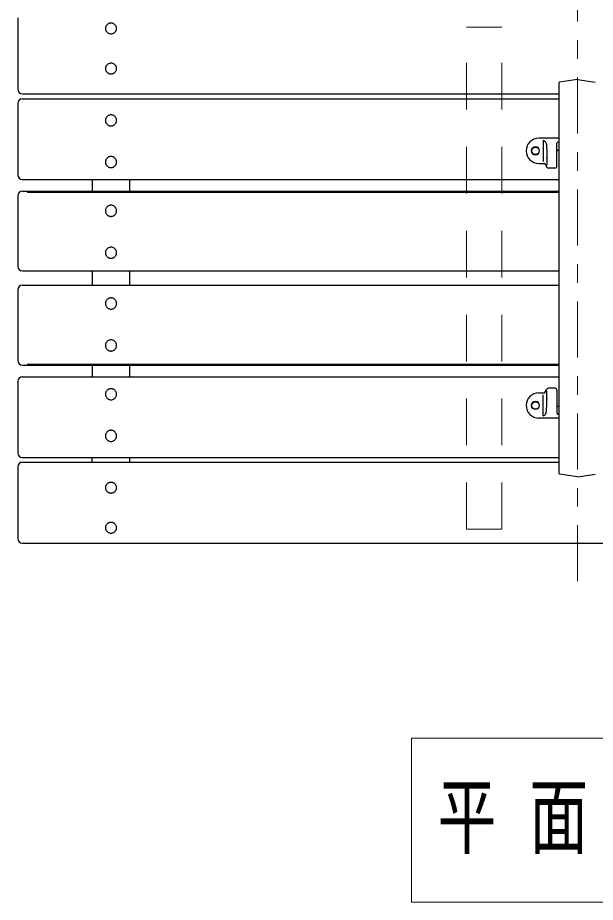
# Model space of a CAD drawing. Units: millimetres on the paper, scale 1:20. Extents: x -365 to 12, y -47 to 257.
# Drawn here: x -300.22 to -269.26, y 171.85 to 219.27 of the extents above; entities that cross this region are included whole.
import ezdxf

# ---------------------------------------------------------------- set-up
doc = ezdxf.new("R2010")
doc.units = ezdxf.units.MM
doc.linetypes.add('USER1', pattern=[4.5, 2.5, -2])
doc.linetypes.add('USER2', pattern=[6, 3, -1, 1, -1])
doc.layers.add('LY_1', color=7, linetype='Continuous', lineweight=25)
doc.styles.add('ＭＳ ゴシック', font='')
doc.styles.get('ＭＳ ゴシック').set_extended_font_data('MS Gothic')

msp = doc.modelspace()

# ---------------------------------------------------------------- linework, layer by layer
at = {"layer": 'LY_1', "linetype": 'USER2', "lineweight": 13}
msp.add_line((-270.217, 222.063), (-270.217, 188.563), dxfattribs=at)
at = {"layer": 'LY_1', "color": 4}
for p, q in [((-300.217, 219.274), (-300.217, 215.434)), ((-299.967, 215.184), (-271.217, 215.184)), ((-299.967, 214.932), (-271.217, 214.932)), ((-300.217, 214.682), (-300.217, 210.853)), ((-299.967, 210.603), (-271.217, 210.603)), ((-296.217, 210.603), (-296.217, 209.979)), ((-294.217, 210.603), (-294.217, 209.979)), ((-300.217, 209.729), (-300.217, 205.946)), ((-299.967, 209.979), (-271.217, 209.979)), ((-299.967, 205.696), (-271.217, 205.696)), ((-296.217, 205.696), (-296.217, 204.931)), ((-294.217, 205.696), (-294.217, 204.931)), ((-299.967, 204.931), (-271.217, 204.931)), ((-300.217, 204.681), (-300.217, 200.899)), ((-299.967, 200.649), (-271.217, 200.649)), ((-296.217, 200.649), (-296.217, 200.024)), ((-294.217, 200.649), (-294.217, 200.024)), ((-300.217, 199.774), (-300.217, 195.946)), ((-299.967, 200.024), (-271.217, 200.024)), ((-299.967, 195.696), (-271.217, 195.696)), ((-299.967, 195.443), (-271.217, 195.443)), ((-300.217, 195.193), (-300.217, 191.353)), ((-299.967, 191.103), (-210.467, 191.103))]:
    msp.add_line(p, q, dxfattribs=at)
at = {"layer": 'LY_1', "color": 4, "linetype": 'USER1', "lineweight": 13}
for p, q in [((-274.267, 218.774), (-276.167, 218.774)), ((-274.267, 191.853), (-276.167, 191.853))]:
    msp.add_line(p, q, dxfattribs=at)
at = {"layer": 'LY_1', "linetype": 'USER1', "lineweight": 13}
for p, q in [((-276.167, 191.853), (-276.167, 218.774)), ((-274.267, 191.853), (-274.267, 218.774))]:
    msp.add_line(p, q, dxfattribs=at)
at = {"layer": 'LY_1'}
for p, q in [((-271.217, 215.77), (-271.217, 194.856)), ((-270.217, 215.963), (-271.175, 215.82)), ((-270.217, 215.963), (-269.26, 215.82)), ((-271.217, 212.813), (-272.292, 212.813)), ((-272.049, 212.702), (-272.049, 211.565)), ((-271.313, 211.313), (-271.313, 212.556)), ((-271.217, 212.606), (-271.263, 212.606)), ((-271.263, 212.17), (-271.217, 212.17)), ((-271.853, 211.788), (-271.853, 211.371)), ((-272.292, 211.463), (-271.978, 211.463)), ((-271.956, 211.45), (-271.859, 211.267)), ((-271.413, 211.213), (-271.77, 211.213)), ((-299.717, 209.921), (-271.217, 209.921)), ((-299.717, 200.706), (-271.217, 200.706)), ((-272.292, 199.163), (-271.978, 199.163)), ((-271.956, 199.177), (-271.859, 199.36)), ((-271.853, 198.838), (-271.853, 199.255)), ((-271.413, 199.413), (-271.77, 199.413)), ((-271.313, 199.313), (-271.313, 198.071)), ((-272.049, 197.925), (-272.049, 199.062)), ((-271.263, 198.456), (-271.217, 198.456)), ((-271.217, 197.813), (-272.292, 197.813)), ((-271.217, 198.021), (-271.263, 198.021)), ((-296.217, 195.443), (-296.217, 195.696)), ((-294.217, 195.696), (-294.217, 195.443)), ((-270.217, 194.663), (-271.175, 194.807)), ((-270.217, 194.663), (-269.26, 194.807))]:
    msp.add_line(p, q, dxfattribs=at)
at = {"layer": 'LY_1', "lineweight": 13}
for p, q in [((-279.109, 180.655), (-279.109, 171.855)), ((-231.309, 180.655), (-279.109, 180.655)), ((-279.109, 171.855), (-231.309, 171.855))]:
    msp.add_line(p, q, dxfattribs=at)
at = {"layer": 'LY_1', "color": 4}
for points in [[(-294.917, 218.695), (-294.919, 218.72), (-294.922, 218.745), (-294.928, 218.769), (-294.935, 218.793), (-294.945, 218.816), (-294.958, 218.838), (-294.972, 218.859), (-294.988, 218.879), (-295.005, 218.898), (-295.025, 218.914), (-295.045, 218.93), (-295.067, 218.943), (-295.091, 218.955), (-295.115, 218.964), (-295.14, 218.972), (-295.165, 218.977), (-295.191, 218.98), (-295.217, 218.981), (-295.244, 218.98), (-295.269, 218.977), (-295.295, 218.972), (-295.32, 218.964), (-295.344, 218.955), (-295.367, 218.943), (-295.389, 218.93), (-295.41, 218.914), (-295.43, 218.898), (-295.447, 218.879), (-295.463, 218.859), (-295.477, 218.838), (-295.489, 218.816), (-295.499, 218.793), (-295.507, 218.769), (-295.513, 218.745), (-295.516, 218.72), (-295.517, 218.695), (-295.516, 218.67), (-295.513, 218.645), (-295.507, 218.621), (-295.499, 218.597), (-295.489, 218.574), (-295.477, 218.552), (-295.463, 218.531), (-295.447, 218.511), (-295.43, 218.493), (-295.41, 218.476), (-295.389, 218.46), (-295.367, 218.447), (-295.344, 218.436), (-295.32, 218.426), (-295.295, 218.418), (-295.269, 218.413), (-295.244, 218.41), (-295.217, 218.409), (-295.191, 218.41), (-295.165, 218.413), (-295.14, 218.418), (-295.115, 218.426), (-295.091, 218.436), (-295.067, 218.447), (-295.045, 218.46), (-295.025, 218.476), (-295.005, 218.493), (-294.988, 218.511), (-294.972, 218.531), (-294.958, 218.552), (-294.945, 218.574), (-294.935, 218.597), (-294.928, 218.621), (-294.922, 218.645), (-294.919, 218.67)], [(-294.917, 216.547), (-294.919, 216.572), (-294.922, 216.597), (-294.928, 216.621), (-294.935, 216.645), (-294.945, 216.668), (-294.958, 216.69), (-294.972, 216.711), (-294.988, 216.731), (-295.005, 216.75), (-295.025, 216.767), (-295.045, 216.782), (-295.067, 216.795), (-295.091, 216.807), (-295.115, 216.816), (-295.14, 216.824), (-295.165, 216.829), (-295.191, 216.832), (-295.217, 216.834), (-295.244, 216.832), (-295.269, 216.829), (-295.295, 216.824), (-295.32, 216.816), (-295.344, 216.807), (-295.367, 216.795), (-295.389, 216.782), (-295.41, 216.767), (-295.43, 216.75), (-295.447, 216.731), (-295.463, 216.711), (-295.477, 216.69), (-295.489, 216.668), (-295.499, 216.645), (-295.507, 216.621), (-295.513, 216.597), (-295.516, 216.572), (-295.517, 216.547), (-295.516, 216.522), (-295.513, 216.497), (-295.507, 216.473), (-295.499, 216.449), (-295.489, 216.426), (-295.477, 216.404), (-295.463, 216.383), (-295.447, 216.363), (-295.43, 216.345), (-295.41, 216.328), (-295.389, 216.313), (-295.367, 216.299), (-295.344, 216.288), (-295.32, 216.278), (-295.295, 216.271), (-295.269, 216.265), (-295.244, 216.262), (-295.217, 216.261), (-295.191, 216.262), (-295.165, 216.265), (-295.14, 216.271), (-295.115, 216.278), (-295.091, 216.288), (-295.067, 216.299), (-295.045, 216.313), (-295.025, 216.328), (-295.005, 216.345), (-294.988, 216.363), (-294.972, 216.383), (-294.958, 216.404), (-294.945, 216.426), (-294.935, 216.449), (-294.928, 216.473), (-294.922, 216.497), (-294.919, 216.522)], [(-294.917, 213.769), (-294.919, 213.795), (-294.922, 213.821), (-294.928, 213.846), (-294.935, 213.871), (-294.945, 213.895), (-294.958, 213.918), (-294.972, 213.94), (-294.988, 213.96), (-295.005, 213.979), (-295.025, 213.997), (-295.045, 214.013), (-295.067, 214.027), (-295.091, 214.039), (-295.115, 214.049), (-295.14, 214.057), (-295.165, 214.062), (-295.191, 214.066), (-295.217, 214.067), (-295.244, 214.066), (-295.269, 214.062), (-295.295, 214.057), (-295.32, 214.049), (-295.344, 214.039), (-295.367, 214.027), (-295.389, 214.013), (-295.41, 213.997), (-295.43, 213.979), (-295.447, 213.96), (-295.463, 213.94), (-295.477, 213.918), (-295.489, 213.895), (-295.499, 213.871), (-295.507, 213.846), (-295.513, 213.821), (-295.516, 213.795), (-295.517, 213.769), (-295.516, 213.743), (-295.513, 213.717), (-295.507, 213.692), (-295.499, 213.667), (-295.489, 213.643), (-295.477, 213.62), (-295.463, 213.598), (-295.447, 213.578), (-295.43, 213.559), (-295.41, 213.541), (-295.389, 213.525), (-295.367, 213.511), (-295.344, 213.499), (-295.32, 213.489), (-295.295, 213.482), (-295.269, 213.476), (-295.244, 213.473), (-295.217, 213.471), (-295.191, 213.473), (-295.165, 213.476), (-295.14, 213.482), (-295.115, 213.489), (-295.091, 213.499), (-295.067, 213.511), (-295.045, 213.525), (-295.025, 213.541), (-295.005, 213.559), (-294.988, 213.578), (-294.972, 213.598), (-294.958, 213.62), (-294.945, 213.643), (-294.935, 213.667), (-294.928, 213.692), (-294.922, 213.717), (-294.919, 213.743)], [(-294.917, 211.537), (-294.919, 211.563), (-294.922, 211.588), (-294.928, 211.614), (-294.935, 211.639), (-294.945, 211.663), (-294.958, 211.686), (-294.972, 211.707), (-294.988, 211.728), (-295.005, 211.747), (-295.025, 211.765), (-295.045, 211.781), (-295.067, 211.795), (-295.091, 211.807), (-295.115, 211.816), (-295.14, 211.824), (-295.165, 211.83), (-295.191, 211.833), (-295.217, 211.834), (-295.244, 211.833), (-295.269, 211.83), (-295.295, 211.824), (-295.32, 211.816), (-295.344, 211.807), (-295.367, 211.795), (-295.389, 211.781), (-295.41, 211.765), (-295.43, 211.747), (-295.447, 211.728), (-295.463, 211.707), (-295.477, 211.686), (-295.489, 211.663), (-295.499, 211.639), (-295.507, 211.614), (-295.513, 211.588), (-295.516, 211.563), (-295.517, 211.537), (-295.516, 211.511), (-295.513, 211.485), (-295.507, 211.46), (-295.499, 211.435), (-295.489, 211.411), (-295.477, 211.388), (-295.463, 211.366), (-295.447, 211.345), (-295.43, 211.326), (-295.41, 211.309), (-295.389, 211.293), (-295.367, 211.279), (-295.344, 211.267), (-295.32, 211.257), (-295.295, 211.249), (-295.269, 211.244), (-295.244, 211.24), (-295.217, 211.239), (-295.191, 211.24), (-295.165, 211.244), (-295.14, 211.249), (-295.115, 211.257), (-295.091, 211.267), (-295.067, 211.279), (-295.045, 211.293), (-295.025, 211.309), (-295.005, 211.326), (-294.988, 211.345), (-294.972, 211.366), (-294.958, 211.388), (-294.945, 211.411), (-294.935, 211.435), (-294.928, 211.46), (-294.922, 211.485), (-294.919, 211.511)], [(-294.917, 208.922), (-294.919, 208.948), (-294.922, 208.974), (-294.928, 209), (-294.935, 209.025), (-294.945, 209.049), (-294.958, 209.072), (-294.972, 209.094), (-294.988, 209.115), (-295.005, 209.134), (-295.025, 209.152), (-295.045, 209.168), (-295.067, 209.182), (-295.091, 209.194), (-295.115, 209.204), (-295.14, 209.212), (-295.165, 209.217), (-295.191, 209.221), (-295.217, 209.222), (-295.244, 209.221), (-295.269, 209.217), (-295.295, 209.212), (-295.32, 209.204), (-295.344, 209.194), (-295.367, 209.182), (-295.389, 209.168), (-295.41, 209.152), (-295.43, 209.134), (-295.447, 209.115), (-295.463, 209.094), (-295.477, 209.072), (-295.489, 209.049), (-295.499, 209.025), (-295.507, 209), (-295.513, 208.974), (-295.516, 208.948), (-295.517, 208.922), (-295.516, 208.896), (-295.513, 208.87), (-295.507, 208.845), (-295.499, 208.82), (-295.489, 208.796), (-295.477, 208.772), (-295.463, 208.75), (-295.447, 208.73), (-295.43, 208.71), (-295.41, 208.693), (-295.389, 208.677), (-295.367, 208.663), (-295.344, 208.651), (-295.32, 208.641), (-295.295, 208.633), (-295.269, 208.627), (-295.244, 208.624), (-295.217, 208.623), (-295.191, 208.624), (-295.165, 208.627), (-295.14, 208.633), (-295.115, 208.641), (-295.091, 208.651), (-295.067, 208.663), (-295.045, 208.677), (-295.025, 208.693), (-295.005, 208.71), (-294.988, 208.73), (-294.972, 208.75), (-294.958, 208.772), (-294.945, 208.796), (-294.935, 208.82), (-294.928, 208.845), (-294.922, 208.87), (-294.919, 208.896)], [(-294.917, 206.674), (-294.919, 206.7), (-294.922, 206.726), (-294.928, 206.752), (-294.935, 206.777), (-294.945, 206.801), (-294.958, 206.824), (-294.972, 206.846), (-294.988, 206.867), (-295.005, 206.886), (-295.025, 206.904), (-295.045, 206.92), (-295.067, 206.934), (-295.091, 206.946), (-295.115, 206.956), (-295.14, 206.964), (-295.165, 206.97), (-295.191, 206.973), (-295.217, 206.974), (-295.244, 206.973), (-295.269, 206.97), (-295.295, 206.964), (-295.32, 206.956), (-295.344, 206.946), (-295.367, 206.934), (-295.389, 206.92), (-295.41, 206.904), (-295.43, 206.886), (-295.447, 206.867), (-295.463, 206.846), (-295.477, 206.824), (-295.489, 206.801), (-295.499, 206.777), (-295.507, 206.752), (-295.513, 206.726), (-295.516, 206.7), (-295.517, 206.674), (-295.516, 206.648), (-295.513, 206.622), (-295.507, 206.597), (-295.499, 206.572), (-295.489, 206.548), (-295.477, 206.524), (-295.463, 206.502), (-295.447, 206.482), (-295.43, 206.462), (-295.41, 206.445), (-295.389, 206.429), (-295.367, 206.415), (-295.344, 206.403), (-295.32, 206.393), (-295.295, 206.385), (-295.269, 206.379), (-295.244, 206.376), (-295.217, 206.375), (-295.191, 206.376), (-295.165, 206.379), (-295.14, 206.385), (-295.115, 206.393), (-295.091, 206.403), (-295.067, 206.415), (-295.045, 206.429), (-295.025, 206.445), (-295.005, 206.462), (-294.988, 206.482), (-294.972, 206.502), (-294.958, 206.524), (-294.945, 206.548), (-294.935, 206.572), (-294.928, 206.597), (-294.922, 206.622), (-294.919, 206.648)], [(-294.917, 203.953), (-294.919, 203.979), (-294.922, 204.005), (-294.928, 204.031), (-294.935, 204.056), (-294.945, 204.08), (-294.958, 204.103), (-294.972, 204.125), (-294.988, 204.146), (-295.005, 204.165), (-295.025, 204.183), (-295.045, 204.199), (-295.067, 204.213), (-295.091, 204.225), (-295.115, 204.235), (-295.14, 204.243), (-295.165, 204.248), (-295.191, 204.252), (-295.217, 204.253), (-295.244, 204.252), (-295.269, 204.248), (-295.295, 204.243), (-295.32, 204.235), (-295.344, 204.225), (-295.367, 204.213), (-295.389, 204.199), (-295.41, 204.183), (-295.43, 204.165), (-295.447, 204.146), (-295.463, 204.125), (-295.477, 204.103), (-295.489, 204.08), (-295.499, 204.056), (-295.507, 204.031), (-295.513, 204.005), (-295.516, 203.979), (-295.517, 203.953), (-295.516, 203.927), (-295.513, 203.901), (-295.507, 203.876), (-295.499, 203.851), (-295.489, 203.826), (-295.477, 203.803), (-295.463, 203.781), (-295.447, 203.76), (-295.43, 203.741), (-295.41, 203.724), (-295.389, 203.708), (-295.367, 203.694), (-295.344, 203.682), (-295.32, 203.672), (-295.295, 203.664), (-295.269, 203.658), (-295.244, 203.655), (-295.217, 203.653), (-295.191, 203.655), (-295.165, 203.658), (-295.14, 203.664), (-295.115, 203.672), (-295.091, 203.682), (-295.067, 203.694), (-295.045, 203.708), (-295.025, 203.724), (-295.005, 203.741), (-294.988, 203.76), (-294.972, 203.781), (-294.958, 203.803), (-294.945, 203.826), (-294.935, 203.851), (-294.928, 203.876), (-294.922, 203.901), (-294.919, 203.927)], [(-294.917, 201.705), (-294.919, 201.731), (-294.922, 201.757), (-294.928, 201.783), (-294.935, 201.808), (-294.945, 201.832), (-294.958, 201.855), (-294.972, 201.877), (-294.988, 201.898), (-295.005, 201.917), (-295.025, 201.935), (-295.045, 201.951), (-295.067, 201.965), (-295.091, 201.977), (-295.115, 201.987), (-295.14, 201.995), (-295.165, 202), (-295.191, 202.004), (-295.217, 202.005), (-295.244, 202.004), (-295.269, 202), (-295.295, 201.995), (-295.32, 201.987), (-295.344, 201.977), (-295.367, 201.965), (-295.389, 201.951), (-295.41, 201.935), (-295.43, 201.917), (-295.447, 201.898), (-295.463, 201.877), (-295.477, 201.855), (-295.489, 201.832), (-295.499, 201.808), (-295.507, 201.783), (-295.513, 201.757), (-295.516, 201.731), (-295.517, 201.705), (-295.516, 201.679), (-295.513, 201.653), (-295.507, 201.628), (-295.499, 201.603), (-295.489, 201.579), (-295.477, 201.555), (-295.463, 201.533), (-295.447, 201.513), (-295.43, 201.493), (-295.41, 201.476), (-295.389, 201.46), (-295.367, 201.446), (-295.344, 201.434), (-295.32, 201.424), (-295.295, 201.416), (-295.269, 201.41), (-295.244, 201.407), (-295.217, 201.405), (-295.191, 201.407), (-295.165, 201.41), (-295.14, 201.416), (-295.115, 201.424), (-295.091, 201.434), (-295.067, 201.446), (-295.045, 201.46), (-295.025, 201.476), (-295.005, 201.493), (-294.988, 201.513), (-294.972, 201.533), (-294.958, 201.555), (-294.945, 201.579), (-294.935, 201.603), (-294.928, 201.628), (-294.922, 201.653), (-294.919, 201.679)], [(-294.917, 199.091), (-294.919, 199.117), (-294.922, 199.142), (-294.928, 199.168), (-294.935, 199.193), (-294.945, 199.217), (-294.958, 199.24), (-294.972, 199.261), (-294.988, 199.282), (-295.005, 199.301), (-295.025, 199.319), (-295.045, 199.335), (-295.067, 199.348), (-295.091, 199.36), (-295.115, 199.37), (-295.14, 199.378), (-295.165, 199.384), (-295.191, 199.387), (-295.217, 199.388), (-295.244, 199.387), (-295.269, 199.384), (-295.295, 199.378), (-295.32, 199.37), (-295.344, 199.36), (-295.367, 199.348), (-295.389, 199.335), (-295.41, 199.319), (-295.43, 199.301), (-295.447, 199.282), (-295.463, 199.261), (-295.477, 199.24), (-295.489, 199.217), (-295.499, 199.193), (-295.507, 199.168), (-295.513, 199.142), (-295.516, 199.117), (-295.517, 199.091), (-295.516, 199.065), (-295.513, 199.039), (-295.507, 199.014), (-295.499, 198.989), (-295.489, 198.965), (-295.477, 198.942), (-295.463, 198.92), (-295.447, 198.899), (-295.43, 198.88), (-295.41, 198.863), (-295.389, 198.847), (-295.367, 198.833), (-295.344, 198.821), (-295.32, 198.811), (-295.295, 198.803), (-295.269, 198.798), (-295.244, 198.794), (-295.217, 198.793), (-295.191, 198.794), (-295.165, 198.798), (-295.14, 198.803), (-295.115, 198.811), (-295.091, 198.821), (-295.067, 198.833), (-295.045, 198.847), (-295.025, 198.863), (-295.005, 198.88), (-294.988, 198.899), (-294.972, 198.92), (-294.958, 198.942), (-294.945, 198.965), (-294.935, 198.989), (-294.928, 199.014), (-294.922, 199.039), (-294.919, 199.065)], [(-294.917, 196.859), (-294.919, 196.884), (-294.922, 196.91), (-294.928, 196.936), (-294.935, 196.96), (-294.945, 196.984), (-294.958, 197.007), (-294.972, 197.029), (-294.988, 197.05), (-295.005, 197.069), (-295.025, 197.087), (-295.045, 197.102), (-295.067, 197.116), (-295.091, 197.128), (-295.115, 197.138), (-295.14, 197.146), (-295.165, 197.152), (-295.191, 197.155), (-295.217, 197.156), (-295.244, 197.155), (-295.269, 197.152), (-295.295, 197.146), (-295.32, 197.138), (-295.344, 197.128), (-295.367, 197.116), (-295.389, 197.102), (-295.41, 197.087), (-295.43, 197.069), (-295.447, 197.05), (-295.463, 197.029), (-295.477, 197.007), (-295.489, 196.984), (-295.499, 196.96), (-295.507, 196.936), (-295.513, 196.91), (-295.516, 196.884), (-295.517, 196.859), (-295.516, 196.833), (-295.513, 196.807), (-295.507, 196.781), (-295.499, 196.757), (-295.489, 196.733), (-295.477, 196.71), (-295.463, 196.688), (-295.447, 196.667), (-295.43, 196.648), (-295.41, 196.631), (-295.389, 196.615), (-295.367, 196.601), (-295.344, 196.589), (-295.32, 196.579), (-295.295, 196.571), (-295.269, 196.565), (-295.244, 196.562), (-295.217, 196.561), (-295.191, 196.562), (-295.165, 196.565), (-295.14, 196.571), (-295.115, 196.579), (-295.091, 196.589), (-295.067, 196.601), (-295.045, 196.615), (-295.025, 196.631), (-295.005, 196.648), (-294.988, 196.667), (-294.972, 196.688), (-294.958, 196.71), (-294.945, 196.733), (-294.935, 196.757), (-294.928, 196.781), (-294.922, 196.807), (-294.919, 196.833)], [(-294.917, 194.08), (-294.919, 194.105), (-294.922, 194.13), (-294.928, 194.154), (-294.935, 194.178), (-294.945, 194.201), (-294.958, 194.223), (-294.972, 194.245), (-294.988, 194.264), (-295.005, 194.283), (-295.025, 194.3), (-295.045, 194.315), (-295.067, 194.328), (-295.091, 194.34), (-295.115, 194.349), (-295.14, 194.357), (-295.165, 194.362), (-295.191, 194.366), (-295.217, 194.367), (-295.244, 194.366), (-295.269, 194.362), (-295.295, 194.357), (-295.32, 194.349), (-295.344, 194.34), (-295.367, 194.328), (-295.389, 194.315), (-295.41, 194.3), (-295.43, 194.283), (-295.447, 194.264), (-295.463, 194.245), (-295.477, 194.223), (-295.489, 194.201), (-295.499, 194.178), (-295.507, 194.154), (-295.513, 194.13), (-295.516, 194.105), (-295.517, 194.08), (-295.516, 194.055), (-295.513, 194.031), (-295.507, 194.006), (-295.499, 193.982), (-295.489, 193.959), (-295.477, 193.937), (-295.463, 193.916), (-295.447, 193.896), (-295.43, 193.878), (-295.41, 193.861), (-295.389, 193.846), (-295.367, 193.832), (-295.344, 193.821), (-295.32, 193.811), (-295.295, 193.804), (-295.269, 193.798), (-295.244, 193.795), (-295.217, 193.794), (-295.191, 193.795), (-295.165, 193.798), (-295.14, 193.804), (-295.115, 193.811), (-295.091, 193.821), (-295.067, 193.832), (-295.045, 193.846), (-295.025, 193.861), (-295.005, 193.878), (-294.988, 193.896), (-294.972, 193.916), (-294.958, 193.937), (-294.945, 193.959), (-294.935, 193.982), (-294.928, 194.006), (-294.922, 194.031), (-294.919, 194.055)], [(-294.917, 191.932), (-294.919, 191.957), (-294.922, 191.982), (-294.928, 192.006), (-294.935, 192.03), (-294.945, 192.053), (-294.958, 192.076), (-294.972, 192.097), (-294.988, 192.116), (-295.005, 192.135), (-295.025, 192.152), (-295.045, 192.167), (-295.067, 192.18), (-295.091, 192.192), (-295.115, 192.201), (-295.14, 192.209), (-295.165, 192.214), (-295.191, 192.218), (-295.217, 192.219), (-295.244, 192.218), (-295.269, 192.214), (-295.295, 192.209), (-295.32, 192.201), (-295.344, 192.192), (-295.367, 192.18), (-295.389, 192.167), (-295.41, 192.152), (-295.43, 192.135), (-295.447, 192.116), (-295.463, 192.097), (-295.477, 192.076), (-295.489, 192.053), (-295.499, 192.03), (-295.507, 192.006), (-295.513, 191.982), (-295.516, 191.957), (-295.517, 191.932), (-295.516, 191.907), (-295.513, 191.883), (-295.507, 191.858), (-295.499, 191.834), (-295.489, 191.811), (-295.477, 191.789), (-295.463, 191.768), (-295.447, 191.748), (-295.43, 191.73), (-295.41, 191.713), (-295.389, 191.698), (-295.367, 191.684), (-295.344, 191.673), (-295.32, 191.663), (-295.295, 191.656), (-295.269, 191.65), (-295.244, 191.647), (-295.217, 191.646), (-295.191, 191.647), (-295.165, 191.65), (-295.14, 191.656), (-295.115, 191.663), (-295.091, 191.673), (-295.067, 191.684), (-295.045, 191.698), (-295.025, 191.713), (-295.005, 191.73), (-294.988, 191.748), (-294.972, 191.768), (-294.958, 191.789), (-294.945, 191.811), (-294.935, 191.834), (-294.928, 191.858), (-294.922, 191.883), (-294.919, 191.907)]]:
    msp.add_lwpolyline(points, close=True, dxfattribs=at)
at = {"layer": 'LY_1'}
for points in [[(-272.049, 212.702), (-272.012, 212.683), (-271.977, 212.66), (-271.947, 212.633), (-271.922, 212.601), (-271.904, 212.564), (-271.892, 212.522), (-271.884, 212.473), (-271.879, 212.417), (-271.874, 212.349), (-271.869, 212.273), (-271.866, 212.192), (-271.863, 212.111), (-271.86, 212.031), (-271.858, 211.955), (-271.857, 211.886), (-271.855, 211.828), (-271.854, 211.783), (-271.854, 211.753), (-271.853, 211.742), (-271.853, 211.753), (-271.853, 211.788)], [(-272.049, 197.925), (-272.012, 197.943), (-271.977, 197.966), (-271.947, 197.993), (-271.922, 198.026), (-271.904, 198.063), (-271.892, 198.105), (-271.884, 198.153), (-271.879, 198.209), (-271.874, 198.278), (-271.869, 198.354), (-271.866, 198.434), (-271.863, 198.516), (-271.86, 198.596), (-271.858, 198.672), (-271.857, 198.74), (-271.855, 198.799), (-271.854, 198.844), (-271.854, 198.874), (-271.853, 198.884), (-271.853, 198.874), (-271.853, 198.838)]]:
    msp.add_lwpolyline(points, dxfattribs=at)
at = {"layer": 'LY_1', "lineweight": 13}
for centre in [(-272.467, 212.138), (-272.467, 198.488)]:
    msp.add_circle(centre, 0.225, dxfattribs=at)
at = {"layer": 'LY_1'}
for centre in [(-272.467, 212.138), (-272.467, 198.488)]:
    msp.add_circle(centre, 0.2, dxfattribs=at)
for centre, radius, start, end in [((-271.167, 215.77), 0.05, 98.5308, 180), ((-272.292, 212.138), 0.675, 90, 270), ((-271.263, 212.556), 0.05, 90, 180), ((-271.263, 212.12), 0.05, 90, 180), ((-271.978, 211.438), 0.025, 27.8675, 90), ((-271.77, 211.313), 0.1, 207.8675, 270), ((-271.413, 211.313), 0.1, 270, 0), ((-272.292, 198.488), 0.675, 90, 270), ((-271.978, 199.188), 0.025, 270, 332.1325), ((-271.77, 199.313), 0.1, 90, 152.1325), ((-271.413, 199.313), 0.1, 0, 90), ((-271.263, 198.506), 0.05, 180, 270), ((-271.263, 198.071), 0.05, 180, 270), ((-271.167, 194.856), 0.05, 180, 261.4692)]:
    msp.add_arc(centre, radius, start, end, dxfattribs=at)
at = {"layer": 'LY_1', "color": 4}
for centre, start, end in [((-299.967, 215.434), 180, 270), ((-299.967, 214.682), 90, 180), ((-299.967, 210.853), 180, 270), ((-299.967, 209.729), 90, 180), ((-299.967, 205.946), 180, 270), ((-299.967, 204.681), 90, 180), ((-299.967, 200.899), 180, 270), ((-299.967, 199.774), 90, 180), ((-299.967, 195.946), 180, 270), ((-299.967, 195.193), 90, 180), ((-299.967, 191.353), 180, 270)]:
    msp.add_arc(centre, 0.25, start, end, dxfattribs=at)

# ---------------------------------------------------------------- texts
at = {"layer": 'LY_1', "insert": (-277.709, 176.255), "char_height": 3.299, "attachment_point": 4, "style": 'ＭＳ ゴシック'}
msp.add_mtext('\\T1.56;\\W0.7;平面図\u3000Ｓ＝１／20', dxfattribs=at)

doc.saveas('drawing.dxf')
